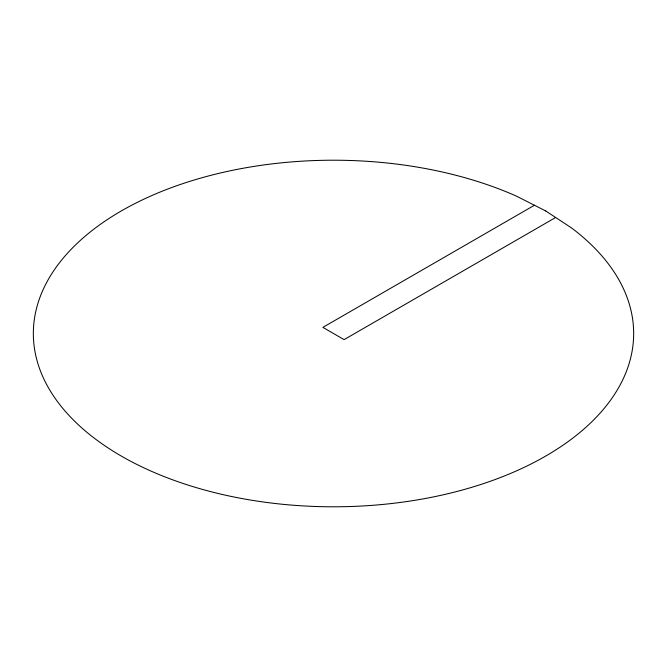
<?xml version="1.0" encoding="UTF-8"?>
<svg xmlns="http://www.w3.org/2000/svg" width="667" height="667" viewBox="0 0 667 667"><rect width="100%" height="100%" fill="white"/><g stroke="black" fill="none" stroke-linecap="round" stroke-linejoin="round"><path stroke-width="1" d="M534.434 205.244L322.886 327.372L344.114 339.628L555.653 217.492M545.739 210.964L516.216 196.023A300.15 173.287 0 0 0 40.462 295.99A300.15 173.287 0 0 0 398.466 502.685A300.15 173.287 0 0 0 571.627 228.006L545.739 210.964"/></g></svg>
